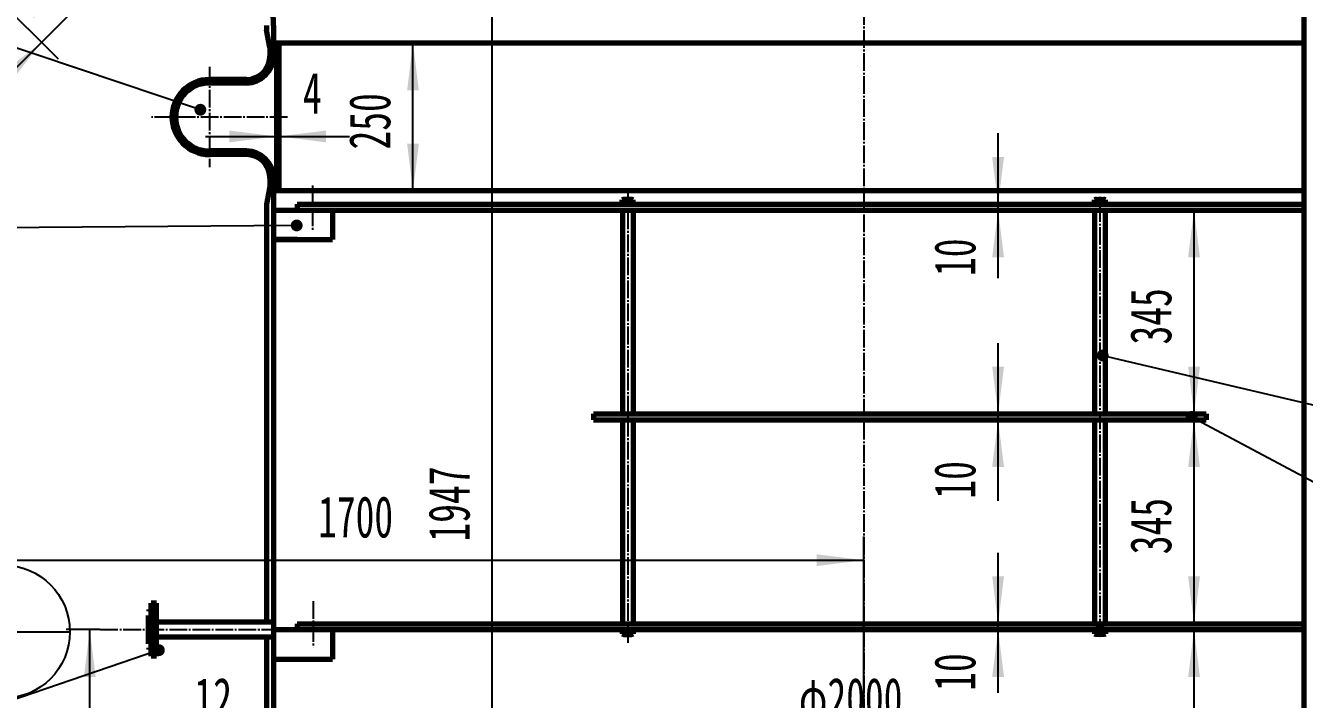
# Model space of a CAD drawing. Header units: millimetres. Extents: x -8410 to 8410, y -5940 to 5940.
# Drawn here: x -6577 to -4411, y 647 to 1787 of the extents above; entities that cross this region are included whole.
import ezdxf

# ---------------------------------------------------------------- set-up
doc = ezdxf.new("R2010")
doc.units = ezdxf.units.MM
doc.linetypes.add('EB_DASHDOT', pattern=[39, 30, -3, 3, -3])
for name, color, linetype, lineweight in [('CAXA0', 7, 'Continuous', 70), ('CAXA1', 1, 'EB_DASHDOT', 25), ('CAXA3', 7, 'Continuous', 25), ('CAXA4', 3, 'Continuous', 25)]:
    doc.layers.add(name, color=color, linetype=linetype, lineweight=lineweight)
doc.styles.add('标准', font='', dxfattribs={"width": 0.667})
doc.styles.get('标准').set_extended_font_data('FangSong_GB2312')
doc.dimstyles.new('标准', dxfattribs={"dimscale": 20, "dimtxt": 3.5, "dimasz": 4, "dimexe": 2, "dimexo": 0, "dimtad": 1, "dimdec": 1, "dimdsep": 46, "dimtxsty": '标准', "dimcen": 0, "dimdle": 6, "dimazin": 2, "dimtfac": 1, "dimtdec": 3, "dimtmove": 0, "dimatfit": 3, "dimldrblk": 'NONE', "dimfxl": 0, "dimtolj": 1, "dimtzin": 0, "dimarcsym": 0})

# ---------------------------------------------------------------- blocks, each defined once
blk = doc.blocks.new('*D29')
at = {"layer": 'CAXA4', "linetype": 'Continuous', "lineweight": 25}
for points in [[(-6468.2, 765.1), (-6458.2, 685.1), (-6478.2, 685.1)], [(-6468.2, 365.1), (-6458.2, 445.1), (-6478.2, 445.1)]]:
    blk.add_hatch(color=0, dxfattribs=at).paths.add_polyline_path(points, flags=0)
at = {"layer": 'CAXA4', "color": 0, "linetype": 'Continuous', "lineweight": 25}
for p, q in [((-6450.4, 765.1), (-6508.2, 765.1)), ((-6468.2, 365.1), (-6468.2, 765.1)), ((-6432, 365.1), (-6508.2, 365.1))]:
    blk.add_line(p, q, dxfattribs=at)
at = {"layer": 'CAXA4', "color": 0, "linetype": 'Continuous', "lineweight": 25, "insert": (-6576.6, 510.1), "char_height": 70, "attachment_point": 1, "rotation": 90, "style": '标准'}
blk.add_mtext('\\fFangSong_GB2312|b0|i0|p34;400', dxfattribs=at)
blk = doc.blocks.new('_NONE')
blk = doc.blocks.new('*D31')
at = {"layer": 'CAXA4', "linetype": 'Continuous', "lineweight": 25}
for points in [[(-6169, 575.2), (-6249, 585.2), (-6249, 565.2)], [(-6157, 575.2), (-6077, 585.2), (-6077, 565.2)]]:
    blk.add_hatch(color=0, dxfattribs=at).paths.add_polyline_path(points, flags=0)
at = {"layer": 'CAXA4', "color": 0, "linetype": 'Continuous', "lineweight": 25}
for p, q in [((-6169, 752.6), (-6169, 535.2)), ((-6157, 470.1), (-6157, 615.2)), ((-6037, 575.2), (-6294.4, 575.2))]:
    blk.add_line(p, q, dxfattribs=at)
at = {"layer": 'CAXA4', "color": 0, "linetype": 'Continuous', "lineweight": 25, "insert": (-6290.9, 683.6), "char_height": 70, "attachment_point": 1, "style": '标准'}
blk.add_mtext('\\fFangSong_GB2312|b0|i0|p34;12', dxfattribs=at)
blk = doc.blocks.new('*D32')
at = {"layer": 'CAXA4', "linetype": 'Continuous', "lineweight": 25}
for points in [[(-6157, 575.2), (-6077, 565.2), (-6077, 585.2)], [(-4157, 575.2), (-4237, 565.2), (-4237, 585.2)]]:
    blk.add_hatch(color=0, dxfattribs=at).paths.add_polyline_path(points, flags=0)
at = {"layer": 'CAXA4', "color": 0, "linetype": 'Continuous', "lineweight": 25}
for p, q in [((-6157, 470.1), (-6157, 615.2)), ((-4157, 297.6), (-4157, 615.2)), ((-6157, 575.2), (-4157, 575.2))]:
    blk.add_line(p, q, dxfattribs=at)
at = {"layer": 'CAXA4', "color": 0, "linetype": 'Continuous', "lineweight": 25, "insert": (-5266.9, 683.6), "char_height": 70, "attachment_point": 1, "style": '标准'}
blk.add_mtext('\\fFangSong_GB2312|b0|i0|p34;φ2000', dxfattribs=at)
blk = doc.blocks.new('*D33')
at = {"layer": 'CAXA4', "linetype": 'Continuous', "lineweight": 25}
for points in [[(-6152, 1599.7), (-6232, 1589.7), (-6232, 1609.7)], [(-6148, 1599.7), (-6068, 1589.7), (-6068, 1609.7)]]:
    blk.add_hatch(color=0, dxfattribs=at).paths.add_polyline_path(points, flags=0)
at = {"layer": 'CAXA4', "color": 0, "linetype": 'Continuous', "lineweight": 25}
for p, q in [((-6152, 1757.6), (-6152, 1559.7)), ((-6148, 1757.6), (-6148, 1559.7)), ((-6272, 1599.7), (-6028, 1599.7))]:
    blk.add_line(p, q, dxfattribs=at)
at = {"layer": 'CAXA4', "color": 0, "linetype": 'Continuous', "lineweight": 25, "insert": (-6107.2, 1708.1), "char_height": 70, "attachment_point": 1, "style": '标准'}
blk.add_mtext('\\fFangSong_GB2312|b0|i0|p34;4', dxfattribs=at)
blk = doc.blocks.new('*D34')
at = {"layer": 'CAXA4', "linetype": 'Continuous', "lineweight": 25}
for points in [[(-5920.7, 1757.6), (-5910.7, 1677.6), (-5930.7, 1677.6)], [(-5920.7, 1507.6), (-5910.7, 1587.6), (-5930.7, 1587.6)]]:
    blk.add_hatch(color=0, dxfattribs=at).paths.add_polyline_path(points, flags=0)
at = {"layer": 'CAXA4', "color": 0, "linetype": 'Continuous', "lineweight": 25}
for p, q in [((-6152, 1757.6), (-5880.7, 1757.6)), ((-5920.7, 1507.6), (-5920.7, 1757.6)), ((-6152, 1507.6), (-5880.7, 1507.6))]:
    blk.add_line(p, q, dxfattribs=at)
at = {"layer": 'CAXA4', "color": 0, "linetype": 'Continuous', "lineweight": 25, "insert": (-6029.1, 1577.6), "char_height": 70, "attachment_point": 1, "rotation": 90, "style": '标准'}
blk.add_mtext('\\fFangSong_GB2312|b0|i0|p34;250', dxfattribs=at)
blk = doc.blocks.new('*D93')
at = {"layer": 'CAXA4', "linetype": 'Continuous', "lineweight": 25}
for points in [[(-5786.3, 1962.1), (-5776.3, 1882.1), (-5796.3, 1882.1)], [(-5786.3, 15.1), (-5776.3, 95.1), (-5796.3, 95.1)]]:
    blk.add_hatch(color=0, dxfattribs=at).paths.add_polyline_path(points, flags=0)
at = {"layer": 'CAXA4', "color": 0, "linetype": 'Continuous', "lineweight": 25}
for p, q in [((-6107, 1962.1), (-5746.3, 1962.1)), ((-5786.3, 15.1), (-5786.3, 1962.1)), ((-6169, 15.1), (-5746.3, 15.1))]:
    blk.add_line(p, q, dxfattribs=at)
at = {"layer": 'CAXA4', "color": 0, "linetype": 'Continuous', "lineweight": 25, "insert": (-5894.7, 914.1), "char_height": 70, "attachment_point": 1, "rotation": 90, "style": '标准'}
blk.add_mtext('\\fFangSong_GB2312|b0|i0|p34;1947', dxfattribs=at)
blk = doc.blocks.new('*D94')
at = {"layer": 'CAXA4', "linetype": 'Continuous', "lineweight": 25}
for points in [[(-4929.5, 1485.1), (-4919.5, 1565.1), (-4939.5, 1565.1)], [(-4929.5, 1475.1), (-4919.5, 1395.1), (-4939.5, 1395.1)]]:
    blk.add_hatch(color=0, dxfattribs=at).paths.add_polyline_path(points, flags=0)
at = {"layer": 'CAXA4', "color": 0, "linetype": 'Continuous', "lineweight": 25}
for p, q in [((-4929.5, 1360), (-4929.5, 1605.1)), ((-4411.8, 1485.1), (-4969.5, 1485.1)), ((-4411.8, 1475.1), (-4969.5, 1475.1))]:
    blk.add_line(p, q, dxfattribs=at)
at = {"layer": 'CAXA4', "color": 0, "linetype": 'Continuous', "lineweight": 25, "insert": (-5037.9, 1363.5), "char_height": 70, "attachment_point": 1, "rotation": 90, "style": '标准'}
blk.add_mtext('\\fFangSong_GB2312|b0|i0|p34;10', dxfattribs=at)
blk = doc.blocks.new('*D95')
at = {"layer": 'CAXA4', "linetype": 'Continuous', "lineweight": 25}
for points in [[(-4929.5, 1130.1), (-4919.5, 1210.1), (-4939.5, 1210.1)], [(-4929.5, 1120.1), (-4919.5, 1040.1), (-4939.5, 1040.1)]]:
    blk.add_hatch(color=0, dxfattribs=at).paths.add_polyline_path(points, flags=0)
at = {"layer": 'CAXA4', "color": 0, "linetype": 'Continuous', "lineweight": 25}
for p, q in [((-4929.5, 983.3), (-4929.5, 1250.1)), ((-4577.2, 1130.1), (-4969.5, 1130.1)), ((-4577.2, 1120.1), (-4969.5, 1120.1))]:
    blk.add_line(p, q, dxfattribs=at)
at = {"layer": 'CAXA4', "color": 0, "linetype": 'Continuous', "lineweight": 25, "insert": (-5037.9, 986.8), "char_height": 70, "attachment_point": 1, "rotation": 90, "style": '标准'}
blk.add_mtext('\\fFangSong_GB2312|b0|i0|p34;10', dxfattribs=at)
blk = doc.blocks.new('*D96')
at = {"layer": 'CAXA4', "linetype": 'Continuous', "lineweight": 25}
for points in [[(-4929.5, 775.1), (-4919.5, 855.1), (-4939.5, 855.1)], [(-4929.5, 765.1), (-4919.5, 685.1), (-4939.5, 685.1)]]:
    blk.add_hatch(color=0, dxfattribs=at).paths.add_polyline_path(points, flags=0)
at = {"layer": 'CAXA4', "color": 0, "linetype": 'Continuous', "lineweight": 25}
for p, q in [((-4929.5, 658), (-4929.5, 895.1)), ((-4411.8, 775.1), (-4969.5, 775.1)), ((-4411.8, 765.1), (-4969.5, 765.1))]:
    blk.add_line(p, q, dxfattribs=at)
at = {"layer": 'CAXA4', "color": 0, "linetype": 'Continuous', "lineweight": 25, "insert": (-5037.9, 661.5), "char_height": 70, "attachment_point": 1, "rotation": 90, "style": '标准'}
blk.add_mtext('\\fFangSong_GB2312|b0|i0|p34;10', dxfattribs=at)
blk = doc.blocks.new('*D97')
at = {"layer": 'CAXA4', "linetype": 'Continuous', "lineweight": 25}
for points in [[(-4597.6, 1475.1), (-4587.6, 1395.1), (-4607.6, 1395.1)], [(-4597.6, 1130.1), (-4587.6, 1210.1), (-4607.6, 1210.1)]]:
    blk.add_hatch(color=0, dxfattribs=at).paths.add_polyline_path(points, flags=0)
at = {"layer": 'CAXA4', "color": 0, "linetype": 'Continuous', "lineweight": 25}
for p, q in [((-4411.8, 1475.1), (-4637.6, 1475.1)), ((-4597.6, 1130.1), (-4597.6, 1475.1)), ((-4577.2, 1130.1), (-4637.6, 1130.1))]:
    blk.add_line(p, q, dxfattribs=at)
at = {"layer": 'CAXA4', "color": 0, "linetype": 'Continuous', "lineweight": 25, "insert": (-4706, 1247.6), "char_height": 70, "attachment_point": 1, "rotation": 90, "style": '标准'}
blk.add_mtext('\\fFangSong_GB2312|b0|i0|p34;345', dxfattribs=at)
blk = doc.blocks.new('*D98')
at = {"layer": 'CAXA4', "linetype": 'Continuous', "lineweight": 25}
for points in [[(-4597.6, 1120.1), (-4587.6, 1040.1), (-4607.6, 1040.1)], [(-4597.6, 775.1), (-4587.6, 855.1), (-4607.6, 855.1)]]:
    blk.add_hatch(color=0, dxfattribs=at).paths.add_polyline_path(points, flags=0)
at = {"layer": 'CAXA4', "color": 0, "linetype": 'Continuous', "lineweight": 25}
for p, q in [((-4577.2, 1120.1), (-4637.6, 1120.1)), ((-4597.6, 775.1), (-4597.6, 1120.1)), ((-4411.8, 775.1), (-4637.6, 775.1))]:
    blk.add_line(p, q, dxfattribs=at)
at = {"layer": 'CAXA4', "color": 0, "linetype": 'Continuous', "lineweight": 25, "insert": (-4706, 892.6), "char_height": 70, "attachment_point": 1, "rotation": 90, "style": '标准'}
blk.add_mtext('\\fFangSong_GB2312|b0|i0|p34;345', dxfattribs=at)
blk = doc.blocks.new('*D99')
at = {"layer": 'CAXA4', "linetype": 'Continuous', "lineweight": 25}
for points in [[(-4597.6, 765.1), (-4587.6, 685.1), (-4607.6, 685.1)], [(-4597.6, 15.1), (-4587.6, 95.1), (-4607.6, 95.1)]]:
    blk.add_hatch(color=0, dxfattribs=at).paths.add_polyline_path(points, flags=0)
at = {"layer": 'CAXA4', "color": 0, "linetype": 'Continuous', "lineweight": 25}
for p, q in [((-4411.8, 765.1), (-4637.6, 765.1)), ((-4597.6, 15.1), (-4597.6, 765.1)), ((-4411.8, 15.1), (-4637.6, 15.1))]:
    blk.add_line(p, q, dxfattribs=at)
at = {"layer": 'CAXA4', "color": 0, "linetype": 'Continuous', "lineweight": 25, "insert": (-4706, 335.1), "char_height": 70, "attachment_point": 1, "rotation": 90, "style": '标准'}
blk.add_mtext('\\fFangSong_GB2312|b0|i0|p34;750', dxfattribs=at)
blk = doc.blocks.new('CAXBLOCK11', base_point=(-4757, 765.1))
at = {"layer": 'CAXA0'}
for p, q in [((-4766.2, 764.3), (-4766.2, 757.8)), ((-4750, 765.1), (-4763.9, 765.1)), ((-4761.6, 757.8), (-4761.6, 764.3)), ((-4752.4, 757.8), (-4752.4, 764.3)), ((-4747.7, 764.3), (-4747.7, 757.8)), ((-4750, 757.1), (-4763.9, 757.1))]:
    blk.add_line(p, q, dxfattribs=at)
for centre, radius, start, end in [((-4763.9, 761), 4.02, 54.97, 125.03), ((-4757, 750.1), 15, 72.0661, 107.9339), ((-4750, 761), 4.02, 54.97, 125.03), ((-4763.9, 761.1), 4.02, 234.97, 305.03), ((-4757, 772.1), 15, 252.0661, 287.9339), ((-4750, 761.1), 4.02, 234.97, 305.03)]:
    blk.add_arc(centre, radius, start, end, dxfattribs=at)
at = {"layer": 'CAXA1', "linetype": 'EB_DASHDOT', "lineweight": 25}
blk.add_line((-4757, 765.8), (-4757, 754.1), dxfattribs=at)
blk = doc.blocks.new('CAXBLOCK12', base_point=(-5557, 765.1))
at = {"layer": 'CAXA0'}
for p, q in [((-5566.2, 764.3), (-5566.2, 757.8)), ((-5563.9, 765.1), (-5550, 765.1)), ((-5561.6, 757.8), (-5561.6, 764.3)), ((-5552.4, 757.8), (-5552.4, 764.3)), ((-5547.7, 764.3), (-5547.7, 757.8)), ((-5563.9, 757.1), (-5550, 757.1))]:
    blk.add_line(p, q, dxfattribs=at)
for centre, radius, start, end in [((-5563.9, 761), 4.02, 54.97, 125.03), ((-5557, 750.1), 15, 72.0661, 107.9339), ((-5550, 761), 4.02, 54.97, 125.03), ((-5563.9, 761.1), 4.02, 234.97, 305.03), ((-5557, 772.1), 15, 252.0661, 287.9339), ((-5550, 761.1), 4.02, 234.97, 305.03)]:
    blk.add_arc(centre, radius, start, end, dxfattribs=at)
at = {"layer": 'CAXA1', "linetype": 'EB_DASHDOT', "lineweight": 25}
blk.add_line((-5557, 765.8), (-5557, 754.1), dxfattribs=at)
blk = doc.blocks.new('CAXBLOCK13', base_point=(-4757, 1485.1))
at = {"layer": 'CAXA0'}
for p, q in [((-4766.2, 1485.8), (-4766.2, 1492.3)), ((-4763.9, 1493.1), (-4750, 1493.1)), ((-4763.9, 1485.1), (-4750, 1485.1)), ((-4761.6, 1492.3), (-4761.6, 1485.8)), ((-4752.4, 1492.3), (-4752.4, 1485.8)), ((-4747.7, 1485.8), (-4747.7, 1492.3))]:
    blk.add_line(p, q, dxfattribs=at)
for centre, radius, start, end in [((-4763.9, 1489), 4.02, 54.97, 125.03), ((-4763.9, 1489.1), 4.02, 234.97, 305.03), ((-4757, 1478.1), 15, 72.0661, 107.9339), ((-4757, 1500.1), 15, 252.0661, 287.9339), ((-4750, 1489), 4.02, 54.97, 125.03), ((-4750, 1489.1), 4.02, 234.97, 305.03)]:
    blk.add_arc(centre, radius, start, end, dxfattribs=at)
at = {"layer": 'CAXA1', "linetype": 'EB_DASHDOT', "lineweight": 25}
blk.add_line((-4757, 1484.3), (-4757, 1496.1), dxfattribs=at)
blk = doc.blocks.new('CAXBLOCK14', base_point=(-5557, 1485.1))
at = {"layer": 'CAXA0'}
for p, q in [((-5566.2, 1485.8), (-5566.2, 1492.3)), ((-5550, 1493.1), (-5563.9, 1493.1)), ((-5550, 1485.1), (-5563.9, 1485.1)), ((-5561.6, 1492.3), (-5561.6, 1485.8)), ((-5552.4, 1492.3), (-5552.4, 1485.8)), ((-5547.7, 1485.8), (-5547.7, 1492.3))]:
    blk.add_line(p, q, dxfattribs=at)
for centre, radius, start, end in [((-5563.9, 1489), 4.02, 54.97, 125.03), ((-5563.9, 1489.1), 4.02, 234.97, 305.03), ((-5557, 1478.1), 15, 72.0661, 107.9339), ((-5557, 1500.1), 15, 252.0661, 287.9339), ((-5550, 1489), 4.02, 54.97, 125.03), ((-5550, 1489.1), 4.02, 234.97, 305.03)]:
    blk.add_arc(centre, radius, start, end, dxfattribs=at)
at = {"layer": 'CAXA1', "linetype": 'EB_DASHDOT', "lineweight": 25}
blk.add_line((-5557, 1484.3), (-5557, 1496.1), dxfattribs=at)
blk = doc.blocks.new('*D114')
at = {"layer": 'CAXA4', "linetype": 'Continuous', "lineweight": 25}
for points in [[(-6857, 882.6), (-6777, 872.6), (-6777, 892.6)], [(-5157, 882.6), (-5237, 872.6), (-5237, 892.6)]]:
    blk.add_hatch(color=0, dxfattribs=at).paths.add_polyline_path(points, flags=0)
at = {"layer": 'CAXA4', "color": 0, "linetype": 'Continuous', "lineweight": 25}
for p, q in [((-6857, 645.1), (-6857, 922.6)), ((-5157, -1727.7), (-5157, 922.6)), ((-6857, 882.6), (-5157, 882.6))]:
    blk.add_line(p, q, dxfattribs=at)
at = {"layer": 'CAXA4', "color": 0, "linetype": 'Continuous', "lineweight": 25, "insert": (-6081.4, 991), "char_height": 70, "attachment_point": 1, "style": '标准'}
blk.add_mtext('\\fFangSong_GB2312|b0|i0|p34;1700', dxfattribs=at)
blk = doc.blocks.new('*D115')
at = {"layer": 'CAXA4', "linetype": 'Continuous', "lineweight": 25}
for points in [[(-7694.2, 5127.7), (-7704.2, 5047.7), (-7684.2, 5047.7)], [(-7694.2, -1475), (-7704.2, -1395), (-7684.2, -1395)]]:
    blk.add_hatch(color=0, dxfattribs=at).paths.add_polyline_path(points, flags=0)
at = {"layer": 'CAXA4', "color": 0, "linetype": 'Continuous', "lineweight": 25}
for p, q in [((-5706.9, 5127.7), (-7734.2, 5127.7)), ((-7694.2, 5127.7), (-7694.2, -1475)), ((-5438.2, -1475), (-7734.2, -1475))]:
    blk.add_line(p, q, dxfattribs=at)
at = {"layer": 'CAXA4', "color": 0, "linetype": 'Continuous', "lineweight": 25, "insert": (-7802.6, 1751.9), "char_height": 70, "attachment_point": 1, "rotation": 90, "style": '标准'}
blk.add_mtext('\\fFangSong_GB2312|b0|i0|p34;6602', dxfattribs=at)
blk = doc.blocks.new('*D125')
at = {"layer": 'CAXA4', "linetype": 'Continuous', "lineweight": 25}
for points in [[(-6448.9, 1860.2), (-6385.3, 1909.7), (-6399.4, 1923.8)], [(-6550, 1759.1), (-6599.5, 1695.5), (-6613.6, 1709.6)]]:
    blk.add_hatch(color=0, dxfattribs=at).paths.add_polyline_path(points, flags=0)
at = {"layer": 'CAXA4', "color": 0, "linetype": 'Continuous', "lineweight": 25}
for p, q in [((-6581.1, 1992.4), (-6420.7, 1831.9)), ((-6634.9, 1674.2), (-6364.1, 1945)), ((-6697.5, 1906.6), (-6521.7, 1730.8))]:
    blk.add_line(p, q, dxfattribs=at)
at = {"layer": 'CAXA4', "color": 0, "linetype": 'Continuous', "lineweight": 25, "insert": (-6615, 1847.4), "char_height": 70, "attachment_point": 1, "rotation": 45, "style": '标准'}
blk.add_mtext('\\fFangSong_GB2312|b0|i0|p34;143', dxfattribs=at)
blk = doc.blocks.new('CAXBLOCK29', base_point=(-7559.2, 387.1))
at = {"layer": 'CAXA0', "linetype": 'Continuous', "lineweight": 25}
blk.add_hatch(color=0, dxfattribs=at).paths.add_polyline_path([(-6341.1, 730.3), (-6341.2, 731.9), (-6341.6, 733.4), (-6342.2, 734.9), (-6343, 736.2), (-6344, 737.4), (-6345.2, 738.4), (-6346.6, 739.2), (-6348, 739.8), (-6349.5, 740.2), (-6351.1, 740.3), (-6352.7, 740.2), (-6354.2, 739.8), (-6355.6, 739.2), (-6357, 738.4), (-6358.2, 737.4), (-6359.2, 736.2), (-6360, 734.9), (-6360.6, 733.4), (-6361, 731.9), (-6361.1, 730.3), (-6361, 728.7), (-6360.6, 727.2), (-6360, 725.8), (-6359.2, 724.4), (-6358.2, 723.2), (-6357, 722.2), (-6355.6, 721.4), (-6354.2, 720.8), (-6352.7, 720.4), (-6351.1, 720.3), (-6349.5, 720.4), (-6348, 720.8), (-6346.6, 721.4), (-6345.2, 722.2), (-6344, 723.2), (-6343, 724.4), (-6342.2, 725.8), (-6341.6, 727.2), (-6341.2, 728.7)], flags=0)
at = {"layer": 'CAXA0', "color": 0, "linetype": 'Continuous', "lineweight": 25}
for p, q in [((-6351.1, 730.3), (-7359.2, 387.1)), ((-7359.2, 387.1), (-7559.2, 387.1))]:
    blk.add_line(p, q, dxfattribs=at)
at = {"layer": 'CAXA0', "color": 0, "linetype": 'Continuous', "lineweight": 25, "insert": (-7509.9, 534.9), "char_height": 100, "attachment_point": 1, "style": '标准'}
blk.add_mtext('\\fFangSong_GB2312|b0|i0|p34;13', dxfattribs=at)
blk = doc.blocks.new('CAXBLOCK30', base_point=(-7559.2, 187.1))
at = {"layer": 'CAXA0', "color": 0, "linetype": 'Continuous', "lineweight": 25}
for p, q in [((-7359.2, 387.1), (-7359.2, 187.1)), ((-7359.2, 187.1), (-7559.2, 187.1))]:
    blk.add_line(p, q, dxfattribs=at)
at = {"layer": 'CAXA0', "color": 0, "linetype": 'Continuous', "lineweight": 25, "insert": (-7509.9, 334.9), "char_height": 100, "attachment_point": 1, "style": '标准'}
blk.add_mtext('\\fFangSong_GB2312|b0|i0|p34;12', dxfattribs=at)
blk = doc.blocks.new('CAXBLOCK28', base_point=(-6351.1, 730.3))
at = {"layer": 'CAXA0', "color": 0, "linetype": 'EB_DASHDOT', "lineweight": 25}
for name, p in [('CAXBLOCK29', (-7559.2, 387.1)), ('CAXBLOCK30', (-7559.2, 187.1))]:
    blk.add_blockref(name, p, dxfattribs=at)
blk = doc.blocks.new('CAXBLOCK34', base_point=(-7559.2, 2005.4))
at = {"layer": 'CAXA0', "linetype": 'Continuous', "lineweight": 25}
blk.add_hatch(color=0, dxfattribs=at).paths.add_polyline_path([(-6270.9, 1644.9), (-6271, 1646.5), (-6271.4, 1648), (-6272, 1649.4), (-6272.8, 1650.8), (-6273.8, 1652), (-6275, 1653), (-6276.3, 1653.8), (-6277.8, 1654.4), (-6279.3, 1654.8), (-6280.9, 1654.9), (-6282.4, 1654.8), (-6284, 1654.4), (-6285.4, 1653.8), (-6286.8, 1653), (-6288, 1652), (-6289, 1650.8), (-6289.8, 1649.4), (-6290.4, 1648), (-6290.8, 1646.5), (-6290.9, 1644.9), (-6290.8, 1643.3), (-6290.4, 1641.8), (-6289.8, 1640.4), (-6289, 1639), (-6288, 1637.8), (-6286.8, 1636.8), (-6285.4, 1636), (-6284, 1635.4), (-6282.4, 1635), (-6280.9, 1634.9), (-6279.3, 1635), (-6277.8, 1635.4), (-6276.3, 1636), (-6275, 1636.8), (-6273.8, 1637.8), (-6272.8, 1639), (-6272, 1640.4), (-6271.4, 1641.8), (-6271, 1643.3)], flags=0)
at = {"layer": 'CAXA0', "color": 0, "linetype": 'Continuous', "lineweight": 25}
for p, q in [((-7359.2, 2005.4), (-7559.2, 2005.4)), ((-6280.9, 1644.9), (-7359.2, 2005.4))]:
    blk.add_line(p, q, dxfattribs=at)
at = {"layer": 'CAXA0', "color": 0, "linetype": 'Continuous', "lineweight": 25, "insert": (-7509.9, 2153.1), "char_height": 100, "attachment_point": 1, "style": '标准'}
blk.add_mtext('\\fFangSong_GB2312|b0|i0|p34;19', dxfattribs=at)
blk = doc.blocks.new('CAXBLOCK35', base_point=(-7559.2, 2205.4))
at = {"layer": 'CAXA0', "color": 0, "linetype": 'Continuous', "lineweight": 25}
for p, q in [((-7359.2, 2205.4), (-7559.2, 2205.4)), ((-7359.2, 2005.4), (-7359.2, 2205.4))]:
    blk.add_line(p, q, dxfattribs=at)
at = {"layer": 'CAXA0', "color": 0, "linetype": 'Continuous', "lineweight": 25, "insert": (-7509.9, 2353.1), "char_height": 100, "attachment_point": 1, "style": '标准'}
blk.add_mtext('\\fFangSong_GB2312|b0|i0|p34;20', dxfattribs=at)
blk = doc.blocks.new('CAXBLOCK33', base_point=(-6280.9, 1644.9))
at = {"layer": 'CAXA0', "color": 0, "linetype": 'Continuous', "lineweight": 70}
for name, p in [('CAXBLOCK35', (-7559.2, 2205.4)), ('CAXBLOCK34', (-7559.2, 2005.4))]:
    blk.add_blockref(name, p, dxfattribs=at)
blk = doc.blocks.new('CAXBLOCK39', base_point=(-7559.2, 1438.6))
at = {"layer": 'CAXA0', "linetype": 'Continuous', "lineweight": 25}
blk.add_hatch(color=0, dxfattribs=at).paths.add_polyline_path([(-6107.7, 1449.1), (-6107.8, 1450.6), (-6108.2, 1452.2), (-6108.8, 1453.6), (-6109.6, 1455), (-6110.6, 1456.2), (-6111.8, 1457.2), (-6113.1, 1458), (-6114.6, 1458.6), (-6116.1, 1459), (-6117.7, 1459.1), (-6119.2, 1459), (-6120.8, 1458.6), (-6122.2, 1458), (-6123.5, 1457.2), (-6124.7, 1456.2), (-6125.8, 1455), (-6126.6, 1453.6), (-6127.2, 1452.2), (-6127.5, 1450.6), (-6127.7, 1449.1), (-6127.5, 1447.5), (-6127.2, 1446), (-6126.6, 1444.5), (-6125.8, 1443.2), (-6124.7, 1442), (-6123.5, 1441), (-6122.2, 1440.2), (-6120.8, 1439.6), (-6119.2, 1439.2), (-6117.7, 1439.1), (-6116.1, 1439.2), (-6114.6, 1439.6), (-6113.1, 1440.2), (-6111.8, 1441), (-6110.6, 1442), (-6109.6, 1443.2), (-6108.8, 1444.5), (-6108.2, 1446), (-6107.8, 1447.5)], flags=0)
at = {"layer": 'CAXA0', "color": 0, "linetype": 'Continuous', "lineweight": 25}
for p, q in [((-7359.2, 1438.6), (-7559.2, 1438.6)), ((-6117.7, 1449.1), (-7359.2, 1438.6))]:
    blk.add_line(p, q, dxfattribs=at)
at = {"layer": 'CAXA0', "color": 0, "linetype": 'Continuous', "lineweight": 25, "insert": (-7509.9, 1586.3), "char_height": 100, "attachment_point": 1, "style": '标准'}
blk.add_mtext('\\fFangSong_GB2312|b0|i0|p34;17', dxfattribs=at)
blk = doc.blocks.new('CAXBLOCK40', base_point=(-7559.2, 1238.6))
at = {"layer": 'CAXA0', "color": 0, "linetype": 'Continuous', "lineweight": 25}
for p, q in [((-7359.2, 1438.6), (-7359.2, 1238.6)), ((-7359.2, 1238.6), (-7559.2, 1238.6))]:
    blk.add_line(p, q, dxfattribs=at)
at = {"layer": 'CAXA0', "color": 0, "linetype": 'Continuous', "lineweight": 25, "insert": (-7509.9, 1386.3), "char_height": 100, "attachment_point": 1, "style": '标准'}
blk.add_mtext('\\fFangSong_GB2312|b0|i0|p34;16', dxfattribs=at)
blk = doc.blocks.new('CAXBLOCK41', base_point=(-7559.2, 1038.6))
at = {"layer": 'CAXA0', "color": 0, "linetype": 'Continuous', "lineweight": 25}
for p, q in [((-7359.2, 1238.6), (-7359.2, 1038.6)), ((-7359.2, 1038.6), (-7559.2, 1038.6))]:
    blk.add_line(p, q, dxfattribs=at)
at = {"layer": 'CAXA0', "color": 0, "linetype": 'Continuous', "lineweight": 25, "insert": (-7509.9, 1186.3), "char_height": 100, "attachment_point": 1, "style": '标准'}
blk.add_mtext('\\fFangSong_GB2312|b0|i0|p34;10', dxfattribs=at)
blk = doc.blocks.new('CAXBLOCK38', base_point=(-6117.7, 1449.1))
at = {"layer": 'CAXA0', "color": 0, "linetype": 'Continuous', "lineweight": 70}
for name, p in [('CAXBLOCK39', (-7559.2, 1438.6)), ('CAXBLOCK40', (-7559.2, 1238.6)), ('CAXBLOCK41', (-7559.2, 1038.6))]:
    blk.add_blockref(name, p, dxfattribs=at)
blk = doc.blocks.new('CAXBLOCK111', base_point=(-2313.7, 704.7))
at = {"layer": 'CAXA0', "linetype": 'Continuous', "lineweight": 25}
blk.add_hatch(color=0, dxfattribs=at).paths.add_polyline_path([(-4742.4, 1229), (-4742.5, 1230.6), (-4742.8, 1232.1), (-4743.4, 1233.5), (-4744.3, 1234.9), (-4745.3, 1236.1), (-4746.5, 1237.1), (-4747.8, 1237.9), (-4749.3, 1238.5), (-4750.8, 1238.9), (-4752.4, 1239), (-4753.9, 1238.9), (-4755.4, 1238.5), (-4756.9, 1237.9), (-4758.2, 1237.1), (-4759.4, 1236.1), (-4760.4, 1234.9), (-4761.3, 1233.5), (-4761.9, 1232.1), (-4762.2, 1230.6), (-4762.4, 1229), (-4762.2, 1227.4), (-4761.9, 1225.9), (-4761.3, 1224.5), (-4760.4, 1223.1), (-4759.4, 1221.9), (-4758.2, 1220.9), (-4756.9, 1220.1), (-4755.4, 1219.5), (-4753.9, 1219.1), (-4752.4, 1219), (-4750.8, 1219.1), (-4749.3, 1219.5), (-4747.8, 1220.1), (-4746.5, 1220.9), (-4745.3, 1221.9), (-4744.3, 1223.1), (-4743.4, 1224.5), (-4742.8, 1225.9), (-4742.5, 1227.4)], flags=0)
at = {"layer": 'CAXA0', "color": 0, "linetype": 'Continuous', "lineweight": 25}
blk.add_line((-4752.4, 1229), (-2513.7, 704.7), dxfattribs=at)
blk = doc.blocks.new('CAXBLOCK110', base_point=(-4752.4, 1229))
at = {"layer": 'CAXA0', "color": 0, "linetype": 'Continuous', "lineweight": 70}
blk.add_blockref('CAXBLOCK111', (-2313.7, 704.7), dxfattribs=at)
blk = doc.blocks.new('CAXBLOCK117', base_point=(-2313.7, 13.5))
at = {"layer": 'CAXA0', "linetype": 'Continuous', "lineweight": 25}
blk.add_hatch(color=0, dxfattribs=at).paths.add_polyline_path([(-4591.6, 1125.1), (-4591.8, 1126.6), (-4592.1, 1128.2), (-4592.7, 1129.6), (-4593.6, 1130.9), (-4594.6, 1132.1), (-4595.8, 1133.2), (-4597.1, 1134), (-4598.6, 1134.6), (-4600.1, 1134.9), (-4601.6, 1135.1), (-4603.2, 1134.9), (-4604.7, 1134.6), (-4606.2, 1134), (-4607.5, 1133.2), (-4608.7, 1132.1), (-4609.7, 1130.9), (-4610.6, 1129.6), (-4611.2, 1128.2), (-4611.5, 1126.6), (-4611.6, 1125.1), (-4611.5, 1123.5), (-4611.2, 1122), (-4610.6, 1120.5), (-4609.7, 1119.2), (-4608.7, 1118), (-4607.5, 1117), (-4606.2, 1116.2), (-4604.7, 1115.6), (-4603.2, 1115.2), (-4601.6, 1115.1), (-4600.1, 1115.2), (-4598.6, 1115.6), (-4597.1, 1116.2), (-4595.8, 1117), (-4594.6, 1118), (-4593.6, 1119.2), (-4592.7, 1120.5), (-4592.1, 1122), (-4591.8, 1123.5)], flags=0)
at = {"layer": 'CAXA0', "color": 0, "linetype": 'Continuous', "lineweight": 25}
blk.add_line((-4601.6, 1125.1), (-2513.7, 13.5), dxfattribs=at)
blk = doc.blocks.new('CAXBLOCK116', base_point=(-4601.6, 1125.1))
at = {"layer": 'CAXA0', "color": 0}
blk.add_blockref('CAXBLOCK117', (-2313.7, 13.5), dxfattribs=at)

msp = doc.modelspace()

# ---------------------------------------------------------------- linework, layer by layer
at = {"layer": 'CAXA0'}
for p, q in [((-4411.84, 1988.57), (-4411.84, -11.43)), ((-6168.98, 1787.26), (-6168.98, 1779.83)), ((-6162.98, 1750.07), (-6168.98, 1779.83)), ((-6156.98, 1787.26), (-6156.98, 1736.07)), ((-4411.84, 1757.57), (-6151.98, 1757.57)), ((-6151.98, 1757.57), (-6151.98, 1507.57)), ((-6147.98, 1757.57), (-6147.98, 1507.57)), ((-6151.98, 1750.07), (-6162.98, 1750.07)), ((-6162.98, 1750.07), (-6162.98, 1736.07)), ((-6202.98, 1696.07), (-6265.48, 1696.07)), ((-6202.98, 1690.07), (-6265.48, 1690.07)), ((-6202.98, 1575.07), (-6265.48, 1575.07)), ((-6202.98, 1569.07), (-6265.48, 1569.07)), ((-6162.98, 1529.07), (-6162.98, 1515.07)), ((-6156.98, 1530.07), (-6156.98, 470.07)), ((-6162.98, 1515.07), (-6168.98, 1485.31)), ((-6151.98, 1515.07), (-6162.98, 1515.07)), ((-6151.98, 1515.07), (-6162.98, 1515.07)), ((-4411.84, 1507.57), (-6151.98, 1507.57)), ((-6168.98, 1485.31), (-6168.98, 777.57)), ((-6156.98, 1475.07), (-4411.84, 1475.07)), ((-6116.98, 1485.07), (-4411.84, 1485.07)), ((-6116.98, 1485.07), (-6116.98, 1475.07)), ((-6056.98, 1475.07), (-6056.98, 1425.07)), ((-5565.98, 1475.07), (-5565.98, 1130.07)), ((-5547.98, 1475.07), (-5547.98, 1130.07)), ((-4765.98, 1475.07), (-4765.98, 1130.07)), ((-4747.98, 1475.07), (-4747.98, 1130.07)), ((-6116.98, 1425.07), (-6156.98, 1425.07)), ((-6156.98, 1425.07), (-6056.98, 1425.07)), ((-5614.66, 1130.07), (-5614.66, 1120.07)), ((-5614.66, 1130.07), (-4577.22, 1130.07)), ((-4577.22, 1130.07), (-4577.22, 1120.07)), ((-5614.66, 1120.07), (-4577.22, 1120.07)), ((-5565.98, 1120.07), (-5565.98, 775.07)), ((-5547.98, 1120.07), (-5547.98, 775.07)), ((-4765.98, 1120.07), (-4765.98, 775.07)), ((-4747.98, 1120.07), (-4747.98, 775.07)), ((-6354.97, 810.07), (-6363.97, 810.07)), ((-6363.97, 720.07), (-6363.97, 810.07)), ((-6354.97, 720.07), (-6354.97, 810.07)), ((-6363.97, 789.11), (-6368.97, 789.11)), ((-6368.97, 741.03), (-6368.97, 789.11)), ((-6156.98, 777.57), (-6354.97, 777.57)), ((-6156.98, 765.07), (-4411.84, 765.07)), ((-6116.98, 775.07), (-4411.84, 775.07)), ((-6116.98, 775.07), (-6116.98, 765.07)), ((-6056.98, 765.07), (-6056.98, 715.07)), ((-6363.97, 741.03), (-6368.97, 741.03)), ((-6156.98, 752.57), (-6354.97, 752.57)), ((-6168.98, 752.57), (-6168.98, 474.57)), ((-6354.97, 720.07), (-6363.97, 720.07)), ((-6156.98, 715.07), (-6056.98, 715.07))]:
    msp.add_line(p, q, dxfattribs=at)
for centre, radius, start, end in [((-6368.98, 1787.26), 212, 0, 45), ((-6202.98, 1736.07), 46, 270, 0), ((-6202.98, 1736.07), 40, 270, 0), ((-6265.48, 1632.57), 63.5, 90, 270), ((-6265.48, 1632.57), 57.5, 90, 270), ((-6202.98, 1529.07), 46, 0, 90), ((-6202.98, 1529.07), 40, 0, 90)]:
    msp.add_arc(centre, radius, start, end, dxfattribs=at)
at = {"layer": 'CAXA1', "linetype": 'EB_DASHDOT', "lineweight": 25}
for p, q in [((-5156.98, 4977.6), (-5156.98, -1565.24)), ((-6133.36, 1632.57), (-6363.52, 1632.57))]:
    msp.add_line(p, q, dxfattribs=at)
at = {"layer": 'CAXA1'}
for p, q in [((-6265.48, 1717.73), (-6265.48, 1547.73)), ((-6090.76, 1516.87), (-6090.76, 1441)), ((-5556.98, 1511.82), (-5556.98, 742.45)), ((-4756.98, 1485.07), (-4756.98, 765.07)), ((-6089.99, 813.33), (-6089.99, 735.16)), ((-6351.97, 797.57), (-6371.97, 797.57)), ((-6450.42, 765.07), (-6042.26, 765.07)), ((-6351.97, 732.57), (-6371.97, 732.57))]:
    msp.add_line(p, q, dxfattribs=at)
at = {"layer": 'CAXA3'}
msp.add_line((-6726.88, 761.44), (-6501.88, 761.44), dxfattribs=at)
msp.add_circle((-6614.38, 761.44), 112.5, dxfattribs=at)

# ---------------------------------------------------------------- block references
at = {"layer": 'CAXA0'}
for name, p in [('CAXBLOCK33', (-6280.88, 1644.91)), ('CAXBLOCK38', (-6117.67, 1449.08)), ('CAXBLOCK14', (-5556.98, 1485.07)), ('CAXBLOCK13', (-4756.98, 1485.07)), ('CAXBLOCK110', (-4752.36, 1229)), ('CAXBLOCK116', (-4601.64, 1125.07)), ('CAXBLOCK12', (-5556.98, 765.07)), ('CAXBLOCK11', (-4756.98, 765.07))]:
    msp.add_blockref(name, p, dxfattribs=at)
at = {"layer": 'CAXA3'}
msp.add_blockref('CAXBLOCK28', (-6351.1, 730.31), dxfattribs=at)

# ---------------------------------------------------------------- dimensions: what is measured, and where the dimension line sits
at = {"layer": 'CAXA4'}
for base, p1, p2, angle, text, picture, middle in [((-7694.17, 1826.36), (-5706.88, 5127.74), (-5438.16, -1475.01), 270, '\\fFangSong_GB2312;6602', '*D115', (-7754.62, 1826.36)), ((-6499.47, 1809.62), (-6697.54, 1906.64), (-6581.14, 1992.35), 225, '\\fFangSong_GB2312;143', '*D125', (-6542.21, 1852.37)), ((-5786.29, 988.57), (-6168.98, 15.07), (-6106.98, 1962.07), 90, '\\fFangSong_GB2312;1947', '*D93', (-5846.74, 988.57)), ((-5920.67, 1632.57), (-6151.98, 1507.57), (-6151.98, 1757.57), 270, '\\fFangSong_GB2312;250', '*D34', (-5981.12, 1632.57)), ((-4929.5, 1398.93), (-4411.84, 1475.07), (-4411.84, 1485.07), 90, '\\fFangSong_GB2312;10', '*D94', (-4989.95, 1398.93)), ((-4597.6, 1302.57), (-4577.22, 1130.07), (-4411.84, 1475.07), 90, '\\fFangSong_GB2312;345', '*D97', (-4658.05, 1302.57)), ((-4929.5, 1022.29), (-4577.22, 1120.07), (-4577.22, 1130.07), 90, '\\fFangSong_GB2312;10', '*D95', (-4989.95, 1022.29)), ((-4597.6, 947.57), (-4411.84, 775.07), (-4577.22, 1120.07), 90, '\\fFangSong_GB2312;345', '*D98', (-4658.05, 947.57)), ((-6006.98, 882.57), (-6856.98, 645.07), (-5156.98, -1727.74), 0, '\\fFangSong_GB2312;1700', '*D114', (-6006.98, 943.02)), ((-4929.5, 697.01), (-4411.84, 765.07), (-4411.84, 775.07), 90, '\\fFangSong_GB2312;10', '*D96', (-4989.95, 697.01)), ((-6468.17, 565.07), (-6431.98, 365.07), (-6450.42, 765.07), 90, '\\fFangSong_GB2312;400', '*D29', (-6528.62, 565.07)), ((-4597.6, 390.07), (-4411.84, 15.07), (-4411.84, 765.07), 90, '\\fFangSong_GB2312;750', '*D99', (-4658.05, 390.07))]:
    dim = msp.add_linear_dim(base=base, p1=p1, p2=p2, angle=angle, text=text, dimstyle='标准', dxfattribs=at)
    dim.commit()
    dim.dimension.update_dxf_attribs({"geometry": picture, "text_midpoint": middle})
for base, p1, p2, text, picture, middle in [((-6091.23, 1599.7), (-6151.98, 1757.57), (-6147.98, 1757.57), '\\fFangSong_GB2312;4', '*D33', (-6091.23, 1660.15)), ((-6255.46, 575.23), (-6156.98, 470.07), (-6168.98, 752.57), '\\fFangSong_GB2312;12', '*D31', (-6255.46, 635.68)), ((-5156.98, 575.23), (-6156.98, 470.07), (-4156.98, 297.57), '\\fFangSong_GB2312;φ2000', '*D32', (-5156.98, 635.68))]:
    dim = msp.add_linear_dim(base=base, p1=p1, p2=p2, text=text, dimstyle='标准', dxfattribs=at)
    dim.commit()
    dim.dimension.update_dxf_attribs({"geometry": picture, "text_midpoint": middle})

doc.saveas('drawing.dxf')
